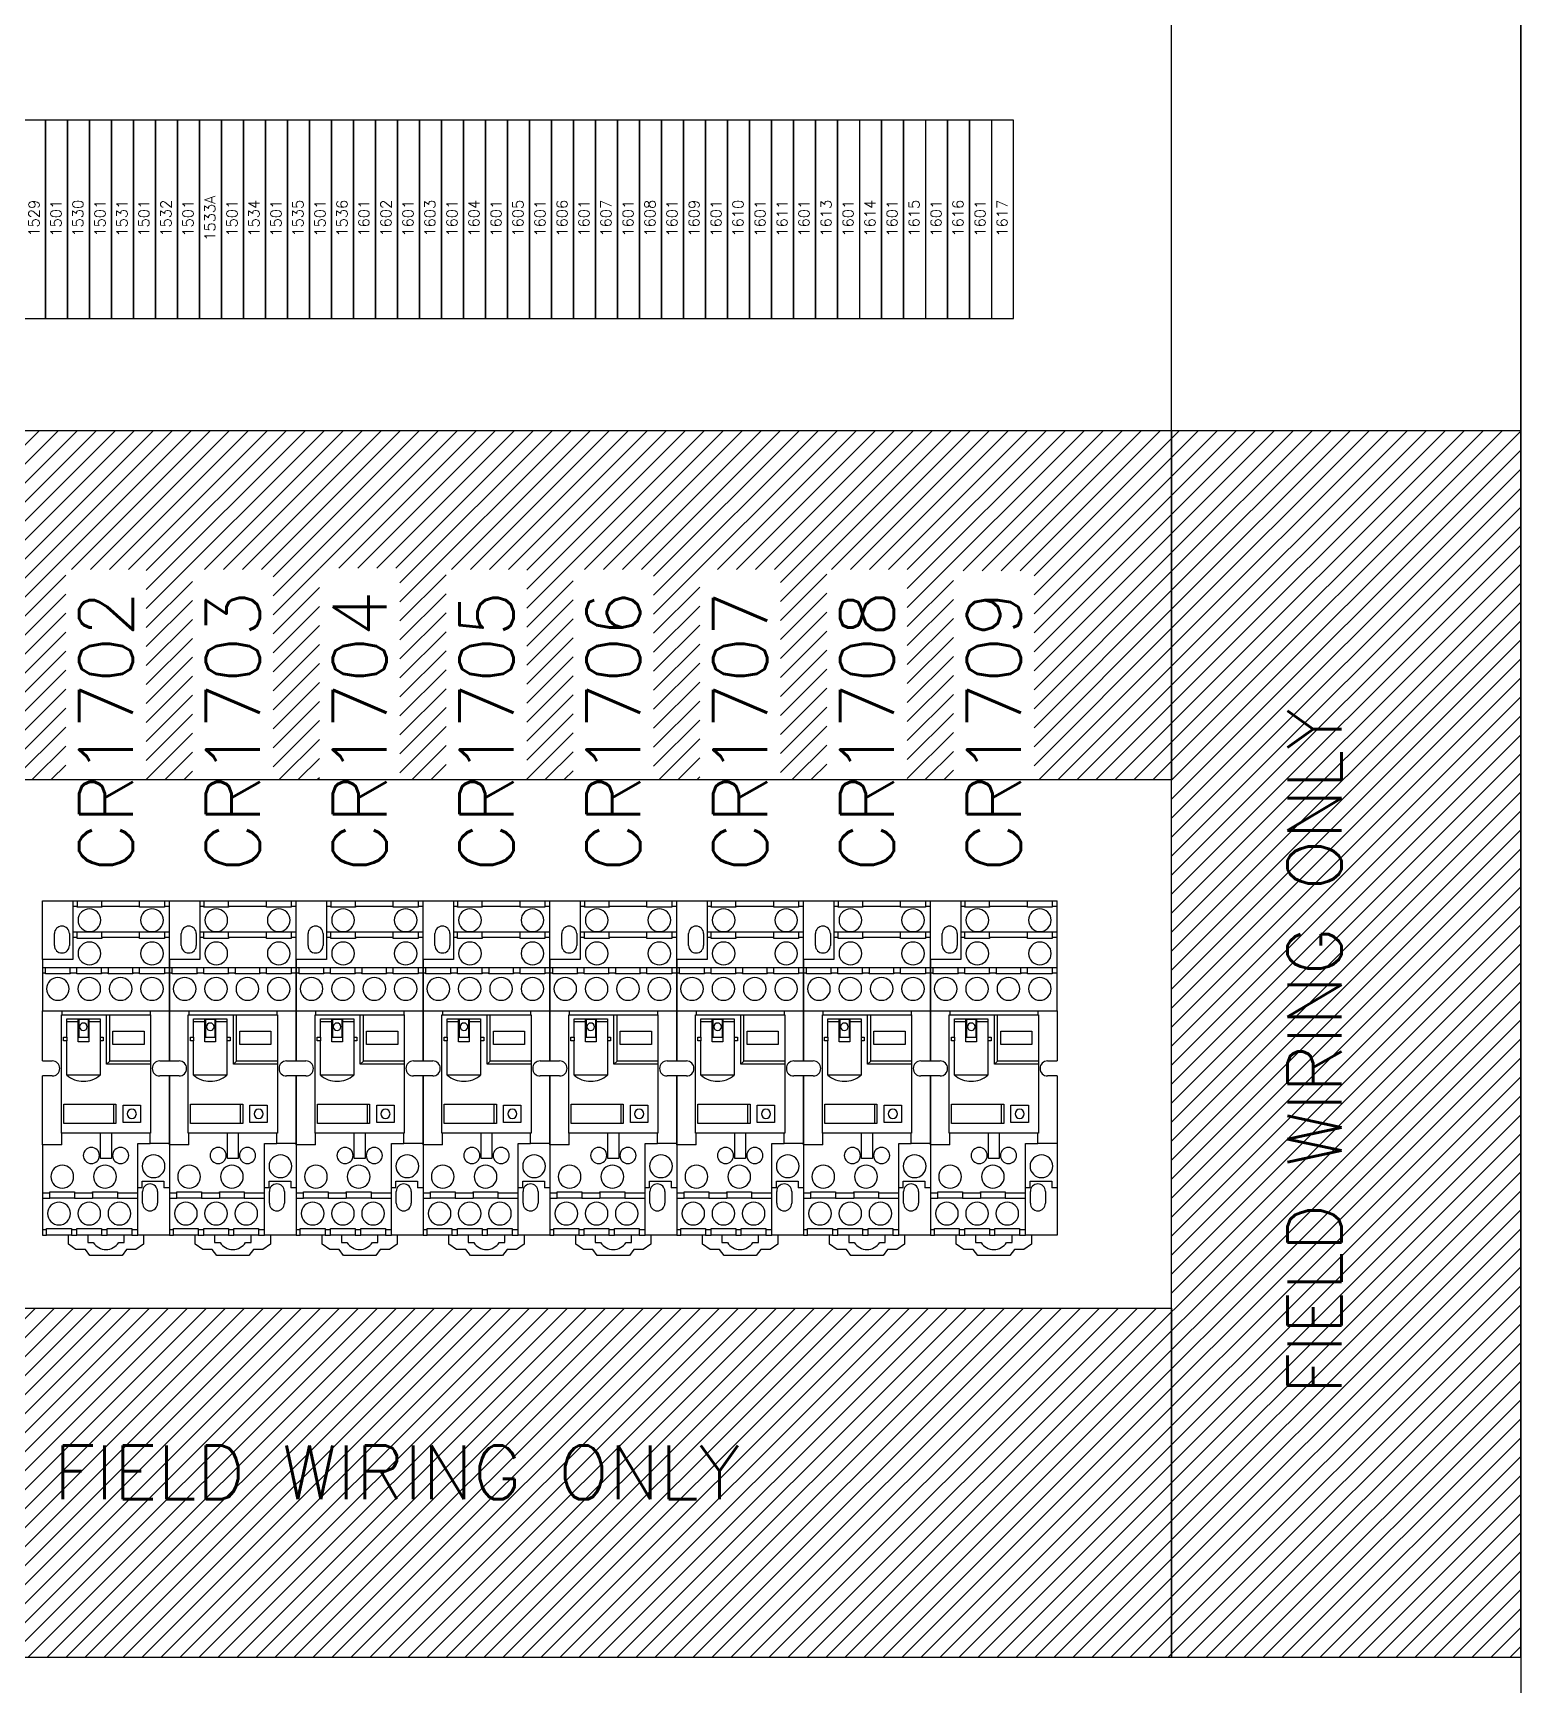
# Model space of a CAD drawing. Header units: inches. Extents: x -8 to 28.4, y -30 to 31.2.
# Drawn here: x 14.55 to 28.4, y -19.51 to -4.14 of the extents above; entities that cross this region are included whole.
import ezdxf
from ezdxf.enums import TextEntityAlignment as Align

# ---------------------------------------------------------------- set-up
doc = ezdxf.new("R2010")
doc.units = ezdxf.units.IN
doc.header["$MEASUREMENT"] = 0
doc.set_wipeout_variables(frame=1)
for name, color, linetype in [('PSYMS', 7, 'Continuous'), ('PTAG', 150, 'Continuous'), ('PWIRE', 84, 'Continuous')]:
    doc.layers.add(name, color=color, linetype=linetype)
doc.styles.get("Standard").update_dxf_attribs({"font": 'romans.shx'})
doc.styles.add('WD', font='romans.shx')

# ---------------------------------------------------------------- blocks, each defined once
blk = doc.blocks.new('SCE-60P36')
blk.add_line((32.937, 57.155), (32.937, 4.217))
blk = doc.blocks.new('RXM2AB2B7_M114')
for p, q in [((-0.59, 1.56), (-0.308, 1.56)), ((-0.59, 1.015), (-0.59, 1.56)), ((-0.308, 1.56), (-0.269, 1.56)), ((-0.308, 1.56), (-0.308, 1.51)), ((-0.269, 1.56), (-0.039, 1.56)), ((-0.269, 1.56), (-0.269, 1.51)), ((-0.039, 1.56), (0.313, 1.56)), ((-0.039, 1.51), (-0.039, 1.56)), ((0.313, 1.56), (0.543, 1.56)), ((0.313, 1.51), (0.313, 1.56)), ((0.543, 1.56), (0.543, 1.51)), ((0.543, 1.56), (0.59, 1.56)), ((0.59, 1.51), (0.59, 1.56)), ((-0.308, 1.51), (-0.269, 1.51)), ((-0.308, 1.51), (-0.308, 1.271)), ((-0.269, 1.5), (-0.269, 1.51)), ((-0.039, 1.5), (-0.269, 1.5)), ((-0.039, 1.51), (0.313, 1.51)), ((-0.039, 1.51), (-0.039, 1.5)), ((0.313, 1.5), (0.313, 1.51)), ((0.543, 1.5), (0.313, 1.5)), ((0.543, 1.51), (0.543, 1.5)), ((0.543, 1.51), (0.59, 1.51)), ((0.59, 1.271), (0.59, 1.51)), ((-0.48, 1.145), (-0.48, 1.255)), ((-0.34, 1.255), (-0.34, 1.145)), ((-0.308, 1.271), (-0.308, 1.221)), ((-0.308, 1.271), (-0.269, 1.271)), ((-0.269, 1.271), (-0.039, 1.271)), ((-0.269, 1.221), (-0.269, 1.271)), ((-0.039, 1.271), (0.313, 1.271)), ((-0.039, 1.221), (-0.039, 1.271)), ((0.313, 1.271), (0.543, 1.271)), ((0.313, 1.221), (0.313, 1.271)), ((0.543, 1.271), (0.543, 1.221)), ((0.543, 1.271), (0.59, 1.271)), ((0.59, 1.221), (0.59, 1.271)), ((-0.308, 1.221), (-0.308, 1.015)), ((-0.308, 1.221), (-0.269, 1.221)), ((-0.269, 1.211), (-0.269, 1.221)), ((-0.039, 1.211), (-0.269, 1.211)), ((-0.039, 1.221), (0.313, 1.221)), ((-0.039, 1.221), (-0.039, 1.211)), ((0.313, 1.211), (0.313, 1.221)), ((0.543, 1.211), (0.313, 1.211)), ((0.543, 1.221), (0.543, 1.211)), ((0.543, 1.221), (0.59, 1.221)), ((0.59, 0.941), (0.59, 1.221)), ((-0.308, 1.015), (-0.59, 1.015)), ((-0.59, 1.015), (-0.59, 0.941)), ((-0.59, 0.941), (-0.563, 0.941)), ((-0.59, 0.941), (-0.59, 0.891)), ((-0.563, 0.941), (-0.333, 0.941)), ((-0.563, 0.891), (-0.563, 0.941)), ((-0.333, 0.941), (-0.271, 0.941)), ((-0.333, 0.891), (-0.333, 0.941)), ((-0.271, 0.941), (-0.041, 0.941)), ((-0.271, 0.891), (-0.271, 0.941)), ((-0.041, 0.891), (-0.041, 0.941)), ((-0.041, 0.941), (0.021, 0.941)), ((0.021, 0.941), (0.251, 0.941)), ((0.021, 0.941), (0.021, 0.891)), ((0.251, 0.891), (0.251, 0.941)), ((0.251, 0.941), (0.313, 0.941)), ((0.313, 0.941), (0.543, 0.941)), ((0.313, 0.891), (0.313, 0.941)), ((0.543, 0.941), (0.543, 0.891)), ((0.543, 0.941), (0.59, 0.941)), ((0.59, 0.891), (0.59, 0.941)), ((-0.59, 0.891), (-0.563, 0.891)), ((-0.59, 0.891), (-0.59, 0.538)), ((-0.563, 0.881), (-0.563, 0.891)), ((-0.333, 0.881), (-0.563, 0.881)), ((-0.333, 0.891), (-0.271, 0.891)), ((-0.333, 0.891), (-0.333, 0.881)), ((-0.271, 0.881), (-0.271, 0.891)), ((-0.041, 0.881), (-0.271, 0.881)), ((-0.041, 0.891), (-0.041, 0.881)), ((-0.041, 0.891), (0.021, 0.891)), ((0.021, 0.881), (0.021, 0.891)), ((0.251, 0.881), (0.021, 0.881)), ((0.251, 0.891), (0.251, 0.881)), ((0.251, 0.891), (0.313, 0.891)), ((0.313, 0.881), (0.313, 0.891)), ((0.543, 0.881), (0.313, 0.881)), ((0.543, 0.891), (0.543, 0.881)), ((0.543, 0.891), (0.59, 0.891)), ((0.59, 0.538), (0.59, 0.891)), ((-0.59, 0.538), (0.59, 0.538)), ((-0.59, 0.07), (-0.59, 0.538)), ((-0.415, -0.602), (-0.415, 0.498)), ((-0.415, 0.498), (0.006, 0.498)), ((-0.41, 0.538), (-0.41, 0.498)), ((-0.365, 0.461), (-0.055, 0.461)), ((-0.365, 0.292), (-0.365, 0.461)), ((-0.055, 0.461), (-0.055, 0.292)), ((0.006, 0.498), (0.035, 0.498)), ((0.006, 0.039), (0.006, 0.498)), ((0.035, 0.498), (0.415, 0.498)), ((0.035, 0.068), (0.035, 0.498)), ((0.41, 0.538), (0.41, 0.498)), ((0.415, 0.498), (0.415, 0.068)), ((0.59, 0.538), (0.59, 0.07)), ((-0.365, 0.438), (-0.26, 0.438)), ((-0.26, 0.458), (-0.253, 0.458)), ((-0.26, 0.438), (-0.26, 0.458)), ((-0.26, 0.248), (-0.26, 0.438)), ((-0.253, 0.458), (-0.166, 0.458)), ((-0.253, 0.458), (-0.253, 0.288)), ((-0.166, 0.458), (-0.166, 0.288)), ((-0.166, 0.458), (-0.16, 0.458)), ((-0.16, 0.458), (-0.16, 0.438)), ((-0.16, 0.438), (-0.16, 0.248)), ((-0.16, 0.438), (-0.055, 0.438)), ((0.065, 0.347), (0.355, 0.347)), ((0.065, 0.222), (0.065, 0.347)), ((0.355, 0.347), (0.355, 0.222)), ((-0.395, 0.292), (-0.365, 0.292)), ((-0.395, 0.258), (-0.395, 0.292)), ((-0.365, 0.258), (-0.395, 0.258)), ((-0.365, 0.292), (-0.365, 0.258)), ((-0.365, -0.062), (-0.365, 0.258)), ((-0.16, 0.248), (-0.26, 0.248)), ((-0.166, 0.288), (-0.253, 0.288)), ((-0.055, 0.292), (-0.055, 0.258)), ((-0.055, 0.292), (-0.025, 0.292)), ((-0.055, 0.258), (-0.055, -0.062)), ((-0.025, 0.258), (-0.055, 0.258)), ((-0.025, 0.292), (-0.025, 0.258)), ((0.355, 0.222), (0.065, 0.222)), ((-0.59, 0.07), (-0.5, 0.07)), ((0.035, 0.068), (0.006, 0.039)), ((0.415, 0.039), (0.006, 0.039)), ((0.415, 0.068), (0.035, 0.068)), ((0.415, 0.068), (0.415, 0.039)), ((0.415, 0.039), (0.415, -0.602)), ((0.5, 0.07), (0.59, 0.07)), ((-0.5, -0.07), (-0.59, -0.07)), ((-0.59, -0.712), (-0.59, -0.07)), ((-0.055, -0.062), (-0.364, -0.062)), ((0.59, -0.07), (0.5, -0.07)), ((0.59, -0.07), (0.59, -0.699)), ((-0.393, -0.332), (0.092, -0.332)), ((-0.393, -0.512), (-0.393, -0.332)), ((0.072, -0.512), (0.072, -0.332)), ((0.092, -0.332), (0.092, -0.512)), ((0.159, -0.503), (0.159, -0.341)), ((0.159, -0.341), (0.321, -0.341)), ((0.321, -0.341), (0.321, -0.503)), ((0.415, -0.602), (-0.415, -0.602)), ((-0.41, -0.712), (-0.41, -0.602)), ((0.092, -0.512), (-0.393, -0.512)), ((-0.05, -0.837), (-0.05, -0.602)), ((0.05, -0.602), (0.05, -0.837)), ((0.321, -0.503), (0.159, -0.503)), ((0.41, -0.699), (0.41, -0.602)), ((-0.41, -0.712), (-0.59, -0.712)), ((-0.59, -0.712), (-0.59, -1.157)), ((0.296, -1.157), (0.296, -0.699)), ((0.296, -0.699), (0.41, -0.699)), ((0.59, -0.699), (0.41, -0.699)), ((0.59, -0.699), (0.59, -1.11)), ((0.05, -0.837), (-0.05, -0.837)), ((0.337, -1.05), (0.539, -1.05)), ((0.337, -1.11), (0.337, -1.05)), ((0.539, -1.05), (0.539, -1.11)), ((-0.59, -1.157), (-0.522, -1.157)), ((-0.59, -1.157), (-0.59, -1.207)), ((-0.59, -1.207), (-0.522, -1.207)), ((-0.59, -1.207), (-0.59, -1.5)), ((-0.522, -1.147), (-0.292, -1.147)), ((-0.522, -1.157), (-0.522, -1.147)), ((-0.522, -1.207), (-0.522, -1.157)), ((-0.292, -1.207), (-0.522, -1.207)), ((-0.292, -1.147), (-0.292, -1.157)), ((-0.292, -1.157), (-0.292, -1.207)), ((-0.292, -1.157), (-0.124, -1.157)), ((-0.292, -1.207), (-0.124, -1.207)), ((-0.124, -1.147), (0.106, -1.147)), ((-0.124, -1.157), (-0.124, -1.147)), ((-0.124, -1.157), (-0.124, -1.207)), ((0.106, -1.207), (-0.124, -1.207)), ((0.106, -1.147), (0.106, -1.157)), ((0.106, -1.157), (0.106, -1.207)), ((0.106, -1.157), (0.296, -1.157)), ((0.106, -1.207), (0.296, -1.207)), ((0.337, -1.11), (0.296, -1.11)), ((0.296, -1.207), (0.296, -1.157)), ((0.296, -1.5), (0.296, -1.207)), ((0.34, -1.255), (0.34, -1.145)), ((0.48, -1.145), (0.48, -1.255)), ((0.59, -1.11), (0.539, -1.11)), ((0.59, -1.11), (0.59, -1.55)), ((-0.59, -1.5), (-0.552, -1.5)), ((-0.59, -1.5), (-0.59, -1.55)), ((-0.552, -1.49), (-0.322, -1.49)), ((-0.552, -1.5), (-0.552, -1.49)), ((-0.552, -1.55), (-0.552, -1.5)), ((-0.322, -1.49), (-0.322, -1.5)), ((-0.322, -1.5), (-0.271, -1.5)), ((-0.322, -1.5), (-0.322, -1.55)), ((-0.271, -1.49), (-0.041, -1.49)), ((-0.271, -1.5), (-0.271, -1.49)), ((-0.271, -1.55), (-0.271, -1.5)), ((-0.041, -1.49), (-0.041, -1.5)), ((-0.041, -1.5), (0.01, -1.5)), ((-0.041, -1.5), (-0.041, -1.55)), ((0.01, -1.49), (0.24, -1.49)), ((0.01, -1.5), (0.01, -1.49)), ((0.01, -1.55), (0.01, -1.5)), ((0.24, -1.49), (0.24, -1.5)), ((0.24, -1.5), (0.296, -1.5)), ((0.24, -1.5), (0.24, -1.55)), ((0.296, -1.55), (0.296, -1.5)), ((-0.59, -1.55), (-0.552, -1.55)), ((-0.322, -1.55), (-0.552, -1.55)), ((-0.35, -1.635), (-0.35, -1.55)), ((-0.279, -1.685), (-0.35, -1.635)), ((-0.322, -1.55), (-0.271, -1.55)), ((-0.191, -1.685), (-0.279, -1.685)), ((-0.041, -1.55), (-0.271, -1.55)), ((-0.15, -1.74), (-0.191, -1.685)), ((-0.17, -1.55), (-0.17, -1.62)), ((-0.17, -1.62), (-0.118, -1.62)), ((-0.041, -1.55), (0.01, -1.55)), ((0.24, -1.55), (0.01, -1.55)), ((0.118, -1.62), (0.17, -1.62)), ((0.191, -1.685), (0.15, -1.74)), ((0.17, -1.62), (0.17, -1.55)), ((0.279, -1.685), (0.191, -1.685)), ((0.24, -1.55), (0.296, -1.55)), ((0.35, -1.635), (0.279, -1.685)), ((0.59, -1.55), (0.296, -1.55)), ((0.35, -1.55), (0.35, -1.635)), ((0.15, -1.74), (-0.15, -1.74))]:
    blk.add_line(p, q)
for centre, radius, start, end in [((-0.154, 1.38), 0.106, 0, 180), ((0.428, 1.38), 0.106, 0, 180), ((-0.41, 1.255), 0.07, 0, 180), ((-0.154, 1.38), 0.106, 180, 0), ((0.428, 1.38), 0.106, 180, 0), ((-0.41, 1.145), 0.07, 180, 0), ((-0.154, 1.071), 0.106, 0, 180), ((0.428, 1.071), 0.106, 0, 180), ((-0.154, 1.071), 0.106, 180, 0), ((0.428, 1.071), 0.106, 180, 0), ((-0.448, 0.741), 0.106, 0, 180), ((-0.156, 0.741), 0.106, 0, 180), ((0.136, 0.741), 0.106, 0, 180), ((0.428, 0.741), 0.106, 0, 180), ((-0.448, 0.741), 0.106, 180, 0), ((-0.156, 0.741), 0.106, 180, 0), ((0.136, 0.741), 0.106, 180, 0), ((0.428, 0.741), 0.106, 180, 0), ((-0.21, 0.388), 0.035, 90, 270), ((-0.21, 0.388), 0.035, 270, 90), ((-0.5, 0), 0.07, 270, 90), ((0.5, 0), 0.07, 90, 270), ((-0.21, 0.121), 0.24, 229.7718, 270), ((-0.21, 0.121), 0.24, 270, 310.2282), ((0.24, -0.422), 0.0425, 90, 270), ((0.24, -0.422), 0.0425, 270, 90), ((-0.136, -0.81), 0.075, 0, 180), ((0.136, -0.81), 0.075, 0, 180), ((-0.407, -1.007), 0.106, 0, 180), ((-0.136, -0.81), 0.075, 180, 0), ((-0.009, -1.007), 0.106, 0, 180), ((0.136, -0.81), 0.075, 180, 0), ((0.443, -0.91), 0.106, 0, 180), ((0.443, -0.91), 0.106, 180, 0), ((-0.407, -1.007), 0.106, 180, 0), ((-0.009, -1.007), 0.106, 180, 0), ((0.41, -1.145), 0.07, 0, 180), ((-0.437, -1.35), 0.106, 0, 180), ((-0.437, -1.35), 0.106, 180, 0), ((-0.156, -1.35), 0.106, 0, 180), ((-0.156, -1.35), 0.106, 180, 0), ((0.125, -1.35), 0.106, 0, 180), ((0.125, -1.35), 0.106, 180, 0), ((0.41, -1.255), 0.07, 180, 0), ((0, -1.545), 0.14, 212.3924, 327.6077)]:
    blk.add_arc(centre, radius, start, end)
blk = doc.blocks.new('HDINA062')
for p, q in [((0, 1.625), (26.4375, 1.625)), ((26.4375, 1.625), (26.4375, -1.625)), ((0, -1.625), (26.4375, -1.625))]:
    blk.add_line(p, q)
blk = doc.blocks.new('VDIND218')
for p, q in [((-1.625, 0), (-1.625, 44.203)), ((1.625, 0), (1.625, 44.203)), ((-1.625, 0), (1.625, 0))]:
    blk.add_line(p, q)
blk = doc.blocks.new('UT2_5')
at = {"style": 'WD', "flags": 1}
for tag, height, p in [('INST', 0.125, (0, 0.384)), ('LOC', 0.125, (0, 0.207)), ('WDBLKNAM', 0.05, (0.022, -0.443)), ('CAT', 0.05, (0.022, -0.372)), ('ASSYCODE', 0.05, (0.022, -0.602)), ('FP', 0.05, (0.022, -0.515)), ('FPT', 0.05, (0.163, -0.515))]:
    blk.add_attdef(tag, text='', height=height, dxfattribs=at).set_placement(p, align=Align.CENTER)
blk.add_wipeout([(-0.923, 0), (0.923, 0), (0.923, -0.205), (-0.923, -0.205)])
blk.add_wipeout([(-0.923, 0), (0.923, 0), (0.923, -0.205), (-0.923, -0.205)])
blk.add_lwpolyline([(-0.923, -0.205), (0.923, -0.205), (0.923, 0), (-0.923, 0)], close=True)
for tag, height, p in [('P_TAGSTRIP', 0.125, (0, 0.031)), ('MFG', 0.05, (0.022, -0.3))]:
    blk.add_attdef(tag, text='', height=height, dxfattribs=at).set_placement(p, align=Align.CENTER)
at = {"style": 'WD', "width": 0.8}
blk.add_attdef('WIRENOL', text='', height=0.1, dxfattribs=at).set_placement((-0.959, -0.051), align=Align.MIDDLE_RIGHT)
at = {"style": 'WD', "flags": 1}
blk.add_attdef('TERMDESCL', text='', height=0.05, dxfattribs=at).set_placement((-0.957, -0.166), align=Align.MIDDLE_RIGHT)
at = {"style": 'WD'}
for tag in ['WIRENO', 'TERM']:
    blk.add_attdef(tag, text='', height=0.1, dxfattribs=at).set_placement((0.008, -0.097), align=Align.MIDDLE_CENTER)
at = {"style": 'WD', "flags": 1}
blk.add_attdef('TERMDESCR', text='', height=0.05, dxfattribs=at).set_placement((0.961, -0.166), align=Align.MIDDLE_LEFT)
at = {"style": 'WD', "width": 0.8}
blk.add_attdef('WIRENOR', text='', height=0.1, dxfattribs=at).set_placement((0.961, -0.051), align=Align.MIDDLE_LEFT)

msp = doc.modelspace()

# ---------------------------------------------------------------- hatches: boundary and pattern name
at = {"layer": 'PSYMS'}
h = msp.add_hatch(dxfattribs=at)
h.set_pattern_fill('ANSI31', color=256)
h.paths.add_polyline_path([(25.146, -7.837), (-1.292, -7.837), (-1.292, -11.087), (14.857, -11.087), (14.857, -9.131), (15.607, -9.131), (15.607, -11.087), (16.037, -11.087), (16.037, -9.131), (16.787, -9.131), (16.787, -11.087), (17.217, -11.087), (17.217, -9.119), (17.967, -9.119), (17.967, -11.087), (18.397, -11.087), (18.397, -9.131), (19.147, -9.131), (19.147, -11.087), (19.577, -11.087), (19.577, -9.131), (20.327, -9.131), (20.327, -11.087), (20.757, -11.087), (20.757, -9.131), (21.507, -9.131), (21.507, -11.087), (21.937, -11.087), (21.937, -9.131), (22.687, -9.131), (22.687, -11.087), (23.117, -11.087), (23.117, -9.143), (23.867, -9.143), (23.867, -11.087), (25.146, -11.087)])
h.paths.add_polyline_path([(28.271, -26.776), (28.269, -26.774), (28.267, -26.773), (28.265, -26.771), (28.263, -26.77), (28.261, -26.768), (28.259, -26.767), (28.256, -26.765), (28.252, -26.763), (28.249, -26.761), (28.247, -26.76), (28.245, -26.759), (28.219, -26.74), (28.31, -26.74), (28.396, -26.74), (28.396, -25.49), (5.749, -25.49), (5.749, -28.74), (26.396, -28.74), (26.396, -28.654), (26.396, -28.574), (26.407, -28.579), (26.428, -28.611), (26.429, -28.612), (26.43, -28.614), (26.431, -28.615), (28.021, -28.615, 0.414214), (28.271, -28.365)])
h.paths.add_polyline_path([(27.074, -27.278, -1), (26.793, -27.278, -1)], flags=16)
h.paths.add_polyline_path([(27.802, -27.897, -1), (27.302, -27.897, -1)], flags=16)
h.paths.add_polyline_path([(12.177, -27.897, -1), (11.677, -27.897, -1)], flags=16)
h.paths.add_polyline_path([(6.17, -9.963), (13.634, -9.963), (13.634, -9.213), (6.17, -9.213)], flags=24)
h.paths.add_polyline_path([(13.905, -27.573), (21.369, -27.573), (21.369, -26.823), (13.905, -26.823)], flags=24)
h = msp.add_hatch(dxfattribs=at)
h.set_pattern_fill('ANSI31', color=256)
h.paths.add_polyline_path([(28.396, -7.837), (25.146, -7.837), (25.146, -11.087), (25.146, -19.256), (28.396, -19.256)])
h.paths.add_polyline_path([(25.146, -16.006), (11.927, -16.006), (11.927, -19.256), (25.146, -19.256)])
h.paths.add_polyline_path([(26.85, -16.936), (26.85, -9.472), (26.1, -9.472), (26.1, -16.936)], flags=24)
h.paths.add_polyline_path([(14.621, -17.911), (22.085, -17.911), (22.085, -17.161), (14.621, -17.161)], flags=24)

# ---------------------------------------------------------------- linework, layer by layer
msp.add_line((25.146, -7.837), (28.396, -7.837), dxfattribs=at)

# ---------------------------------------------------------------- block references
for name, p in [('SCE-60P36', (-4.542, -30.957)), ('VDIND218', (26.771, -19.256)), ('HDINA062', (-1.292, -9.462)), ('HDINA062', (-1.292, -17.631))]:
    msp.add_blockref(name, p, dxfattribs=at)
ref = msp.add_blockref('RXM2AB2B7_M114', (17.592, -13.776), dxfattribs=at)
ref.add_attrib('P_TAG1', 'CR1704', dxfattribs={"layer": 'PTAG', "height": 0.5, "rotation": 90, "style": 'WD', "flags": 8}).set_placement((17.592, -10.637), align=Align.MIDDLE_CENTER)
ref = msp.add_blockref('RXM2AB2B7_M114', (15.232, -13.776), dxfattribs=at)
ref.add_attrib('P_TAG1', 'CR1702', dxfattribs={"layer": 'PTAG', "height": 0.5, "rotation": 90, "style": 'WD', "flags": 8}).set_placement((15.232, -10.637), align=Align.MIDDLE_CENTER)
ref = msp.add_blockref('RXM2AB2B7_M114', (16.412, -13.776), dxfattribs=at)
ref.add_attrib('P_TAG1', 'CR1703', dxfattribs={"layer": 'PTAG', "height": 0.5, "rotation": 90, "style": 'WD', "flags": 8}).set_placement((16.412, -10.637), align=Align.MIDDLE_CENTER)
ref = msp.add_blockref('RXM2AB2B7_M114', (18.772, -13.776), dxfattribs=at)
ref.add_attrib('P_TAG1', 'CR1705', dxfattribs={"layer": 'PTAG', "height": 0.5, "rotation": 90, "style": 'WD', "flags": 8}).set_placement((18.772, -10.637), align=Align.MIDDLE_CENTER)
ref = msp.add_blockref('RXM2AB2B7_M114', (19.952, -13.776), dxfattribs=at)
ref.add_attrib('P_TAG1', 'CR1706', dxfattribs={"layer": 'PTAG', "height": 0.5, "rotation": 90, "style": 'WD', "flags": 8}).set_placement((19.952, -10.637), align=Align.MIDDLE_CENTER)
ref = msp.add_blockref('RXM2AB2B7_M114', (21.132, -13.776), dxfattribs=at)
ref.add_attrib('P_TAG1', 'CR1707', dxfattribs={"layer": 'PTAG', "height": 0.5, "rotation": 90, "style": 'WD', "flags": 8}).set_placement((21.132, -10.637), align=Align.MIDDLE_CENTER)
ref = msp.add_blockref('RXM2AB2B7_M114', (22.312, -13.776), dxfattribs=at)
ref.add_attrib('P_TAG1', 'CR1708', dxfattribs={"layer": 'PTAG', "height": 0.5, "rotation": 90, "style": 'WD', "flags": 8}).set_placement((22.312, -10.637), align=Align.MIDDLE_CENTER)
ref = msp.add_blockref('RXM2AB2B7_M114', (23.492, -13.776), dxfattribs=at)
ref.add_attrib('P_TAG1', 'CR1709', dxfattribs={"layer": 'PTAG', "height": 0.5, "rotation": 90, "style": 'WD', "flags": 8}).set_placement((23.492, -10.637), align=Align.MIDDLE_CENTER)

# ---------------------------------------------------------------- texts
at = {"layer": 'PSYMS', "insert": (26.225, -16.811), "char_height": 0.5, "attachment_point": 1, "rotation": 90}
msp.add_mtext_dynamic_manual_height_columns('FIELD WIRING ONLY', width=9.92959, gutter_width=2.5, heights=[0], dxfattribs=at)
at = {"layer": 'PSYMS', "insert": (14.746, -17.286), "char_height": 0.5, "attachment_point": 1}
msp.add_mtext_dynamic_manual_height_columns('FIELD WIRING ONLY', width=9.92959, gutter_width=2.5, heights=[0], dxfattribs=at)

# ---------------------------------------------------------------- next in the draw order: block references
at = {"layer": 'PSYMS'}
ref = msp.add_blockref('UT2_5', (14.465, -5.871), dxfattribs=dict(at, rotation=90))
ref.add_attrib('WIRENO', '1529', dxfattribs={"layer": 'PWIRE', "height": 0.1, "rotation": 90, "style": 'WD'}).set_placement((14.562, -5.862), align=Align.MIDDLE_CENTER)

# ---------------------------------------------------------------- next in the draw order: block references
ref = msp.add_blockref('UT2_5', (14.669, -5.871), dxfattribs=dict(at, rotation=90))
ref.add_attrib('WIRENO', '1501', dxfattribs={"layer": 'PWIRE', "height": 0.1, "rotation": 90, "style": 'WD'}).set_placement((14.767, -5.862), align=Align.MIDDLE_CENTER)

# ---------------------------------------------------------------- next in the draw order: block references
ref = msp.add_blockref('UT2_5', (14.874, -5.871), dxfattribs=dict(at, rotation=90))
ref.add_attrib('WIRENO', '1530', dxfattribs={"layer": 'PWIRE', "height": 0.1, "rotation": 90, "style": 'WD'}).set_placement((14.971, -5.862), align=Align.MIDDLE_CENTER)

# ---------------------------------------------------------------- next in the draw order: block references
ref = msp.add_blockref('UT2_5', (15.079, -5.871), dxfattribs=dict(at, rotation=90))
ref.add_attrib('WIRENO', '1501', dxfattribs={"layer": 'PWIRE', "height": 0.1, "rotation": 90, "style": 'WD'}).set_placement((15.176, -5.862), align=Align.MIDDLE_CENTER)

# ---------------------------------------------------------------- next in the draw order: block references
ref = msp.add_blockref('UT2_5', (15.283, -5.871), dxfattribs=dict(at, rotation=90))
ref.add_attrib('WIRENO', '1531', dxfattribs={"layer": 'PWIRE', "height": 0.1, "rotation": 90, "style": 'WD'}).set_placement((15.381, -5.862), align=Align.MIDDLE_CENTER)

# ---------------------------------------------------------------- next in the draw order: block references
ref = msp.add_blockref('UT2_5', (15.488, -5.871), dxfattribs=dict(at, rotation=90))
ref.add_attrib('WIRENO', '1501', dxfattribs={"layer": 'PWIRE', "height": 0.1, "rotation": 90, "style": 'WD'}).set_placement((15.585, -5.862), align=Align.MIDDLE_CENTER)

# ---------------------------------------------------------------- next in the draw order: block references
ref = msp.add_blockref('UT2_5', (15.693, -5.871), dxfattribs=dict(at, rotation=90))
ref.add_attrib('WIRENO', '1532', dxfattribs={"layer": 'PWIRE', "height": 0.1, "rotation": 90, "style": 'WD'}).set_placement((15.79, -5.862), align=Align.MIDDLE_CENTER)

# ---------------------------------------------------------------- next in the draw order: block references
ref = msp.add_blockref('UT2_5', (15.898, -5.871), dxfattribs=dict(at, rotation=90))
ref.add_attrib('WIRENO', '1501', dxfattribs={"layer": 'PWIRE', "height": 0.1, "rotation": 90, "style": 'WD'}).set_placement((15.995, -5.862), align=Align.MIDDLE_CENTER)

# ---------------------------------------------------------------- next in the draw order: block references
ref = msp.add_blockref('UT2_5', (16.102, -5.871), dxfattribs=dict(at, rotation=90))
ref.add_attrib('WIRENO', '1533A', dxfattribs={"layer": 'PWIRE', "height": 0.1, "rotation": 90, "style": 'WD'}).set_placement((16.199, -5.862), align=Align.MIDDLE_CENTER)

# ---------------------------------------------------------------- next in the draw order: block references
ref = msp.add_blockref('UT2_5', (16.307, -5.871), dxfattribs=dict(at, rotation=90))
ref.add_attrib('WIRENO', '1501', dxfattribs={"layer": 'PWIRE', "height": 0.1, "rotation": 90, "style": 'WD'}).set_placement((16.404, -5.862), align=Align.MIDDLE_CENTER)

# ---------------------------------------------------------------- next in the draw order: block references
ref = msp.add_blockref('UT2_5', (16.512, -5.871), dxfattribs=dict(at, rotation=90))
ref.add_attrib('WIRENO', '1534', dxfattribs={"layer": 'PWIRE', "height": 0.1, "rotation": 90, "style": 'WD'}).set_placement((16.609, -5.862), align=Align.MIDDLE_CENTER)

# ---------------------------------------------------------------- next in the draw order: block references
ref = msp.add_blockref('UT2_5', (16.716, -5.871), dxfattribs=dict(at, rotation=90))
ref.add_attrib('WIRENO', '1501', dxfattribs={"layer": 'PWIRE', "height": 0.1, "rotation": 90, "style": 'WD'}).set_placement((16.814, -5.862), align=Align.MIDDLE_CENTER)

# ---------------------------------------------------------------- next in the draw order: block references
ref = msp.add_blockref('UT2_5', (16.921, -5.871), dxfattribs=dict(at, rotation=90))
ref.add_attrib('WIRENO', '1535', dxfattribs={"layer": 'PWIRE', "height": 0.1, "rotation": 90, "style": 'WD'}).set_placement((17.018, -5.862), align=Align.MIDDLE_CENTER)

# ---------------------------------------------------------------- next in the draw order: block references
ref = msp.add_blockref('UT2_5', (17.126, -5.871), dxfattribs=dict(at, rotation=90))
ref.add_attrib('WIRENO', '1501', dxfattribs={"layer": 'PWIRE', "height": 0.1, "rotation": 90, "style": 'WD'}).set_placement((17.223, -5.862), align=Align.MIDDLE_CENTER)

# ---------------------------------------------------------------- next in the draw order: block references
ref = msp.add_blockref('UT2_5', (17.33, -5.871), dxfattribs=dict(at, rotation=90))
ref.add_attrib('WIRENO', '1536', dxfattribs={"layer": 'PWIRE', "height": 0.1, "rotation": 90, "style": 'WD'}).set_placement((17.428, -5.862), align=Align.MIDDLE_CENTER)

# ---------------------------------------------------------------- next in the draw order: block references
ref = msp.add_blockref('UT2_5', (17.535, -5.871), dxfattribs=dict(at, rotation=90))
ref.add_attrib('WIRENO', '1601', dxfattribs={"layer": 'PWIRE', "height": 0.1, "rotation": 90, "style": 'WD'}).set_placement((17.632, -5.862), align=Align.MIDDLE_CENTER)

# ---------------------------------------------------------------- next in the draw order: block references
ref = msp.add_blockref('UT2_5', (17.74, -5.871), dxfattribs=dict(at, rotation=90))
ref.add_attrib('WIRENO', '1602', dxfattribs={"layer": 'PWIRE', "height": 0.1, "rotation": 90, "style": 'WD'}).set_placement((17.837, -5.862), align=Align.MIDDLE_CENTER)

# ---------------------------------------------------------------- next in the draw order: block references
ref = msp.add_blockref('UT2_5', (17.945, -5.871), dxfattribs=dict(at, rotation=90))
ref.add_attrib('WIRENO', '1601', dxfattribs={"layer": 'PWIRE', "height": 0.1, "rotation": 90, "style": 'WD'}).set_placement((18.042, -5.862), align=Align.MIDDLE_CENTER)

# ---------------------------------------------------------------- next in the draw order: block references
ref = msp.add_blockref('UT2_5', (18.149, -5.871), dxfattribs=dict(at, rotation=90))
ref.add_attrib('WIRENO', '1603', dxfattribs={"layer": 'PWIRE', "height": 0.1, "rotation": 90, "style": 'WD'}).set_placement((18.246, -5.862), align=Align.MIDDLE_CENTER)

# ---------------------------------------------------------------- next in the draw order: block references
ref = msp.add_blockref('UT2_5', (18.354, -5.871), dxfattribs=dict(at, rotation=90))
ref.add_attrib('WIRENO', '1601', dxfattribs={"layer": 'PWIRE', "height": 0.1, "rotation": 90, "style": 'WD'}).set_placement((18.451, -5.862), align=Align.MIDDLE_CENTER)

# ---------------------------------------------------------------- next in the draw order: block references
ref = msp.add_blockref('UT2_5', (18.559, -5.871), dxfattribs=dict(at, rotation=90))
ref.add_attrib('WIRENO', '1604', dxfattribs={"layer": 'PWIRE', "height": 0.1, "rotation": 90, "style": 'WD'}).set_placement((18.656, -5.862), align=Align.MIDDLE_CENTER)

# ---------------------------------------------------------------- next in the draw order: block references
ref = msp.add_blockref('UT2_5', (18.763, -5.871), dxfattribs=dict(at, rotation=90))
ref.add_attrib('WIRENO', '1601', dxfattribs={"layer": 'PWIRE', "height": 0.1, "rotation": 90, "style": 'WD'}).set_placement((18.861, -5.862), align=Align.MIDDLE_CENTER)

# ---------------------------------------------------------------- next in the draw order: block references
ref = msp.add_blockref('UT2_5', (18.968, -5.871), dxfattribs=dict(at, rotation=90))
ref.add_attrib('WIRENO', '1605', dxfattribs={"layer": 'PWIRE', "height": 0.1, "rotation": 90, "style": 'WD'}).set_placement((19.065, -5.862), align=Align.MIDDLE_CENTER)

# ---------------------------------------------------------------- next in the draw order: block references
ref = msp.add_blockref('UT2_5', (19.173, -5.871), dxfattribs=dict(at, rotation=90))
ref.add_attrib('WIRENO', '1601', dxfattribs={"layer": 'PWIRE', "height": 0.1, "rotation": 90, "style": 'WD'}).set_placement((19.27, -5.862), align=Align.MIDDLE_CENTER)

# ---------------------------------------------------------------- next in the draw order: block references
ref = msp.add_blockref('UT2_5', (19.377, -5.871), dxfattribs=dict(at, rotation=90))
ref.add_attrib('WIRENO', '1606', dxfattribs={"layer": 'PWIRE', "height": 0.1, "rotation": 90, "style": 'WD'}).set_placement((19.475, -5.862), align=Align.MIDDLE_CENTER)

# ---------------------------------------------------------------- next in the draw order: block references
ref = msp.add_blockref('UT2_5', (19.582, -5.871), dxfattribs=dict(at, rotation=90))
ref.add_attrib('WIRENO', '1601', dxfattribs={"layer": 'PWIRE', "height": 0.1, "rotation": 90, "style": 'WD'}).set_placement((19.679, -5.862), align=Align.MIDDLE_CENTER)

# ---------------------------------------------------------------- next in the draw order: block references
ref = msp.add_blockref('UT2_5', (19.787, -5.871), dxfattribs=dict(at, rotation=90))
ref.add_attrib('WIRENO', '1607', dxfattribs={"layer": 'PWIRE', "height": 0.1, "rotation": 90, "style": 'WD'}).set_placement((19.884, -5.862), align=Align.MIDDLE_CENTER)

# ---------------------------------------------------------------- next in the draw order: block references
ref = msp.add_blockref('UT2_5', (19.992, -5.871), dxfattribs=dict(at, rotation=90))
ref.add_attrib('WIRENO', '1601', dxfattribs={"layer": 'PWIRE', "height": 0.1, "rotation": 90, "style": 'WD'}).set_placement((20.089, -5.862), align=Align.MIDDLE_CENTER)

# ---------------------------------------------------------------- next in the draw order: block references
ref = msp.add_blockref('UT2_5', (20.196, -5.871), dxfattribs=dict(at, rotation=90))
ref.add_attrib('WIRENO', '1608', dxfattribs={"layer": 'PWIRE', "height": 0.1, "rotation": 90, "style": 'WD'}).set_placement((20.293, -5.862), align=Align.MIDDLE_CENTER)

# ---------------------------------------------------------------- next in the draw order: block references
ref = msp.add_blockref('UT2_5', (20.401, -5.871), dxfattribs=dict(at, rotation=90))
ref.add_attrib('WIRENO', '1601', dxfattribs={"layer": 'PWIRE', "height": 0.1, "rotation": 90, "style": 'WD'}).set_placement((20.498, -5.862), align=Align.MIDDLE_CENTER)

# ---------------------------------------------------------------- next in the draw order: block references
ref = msp.add_blockref('UT2_5', (20.606, -5.871), dxfattribs=dict(at, rotation=90))
ref.add_attrib('WIRENO', '1609', dxfattribs={"layer": 'PWIRE', "height": 0.1, "rotation": 90, "style": 'WD'}).set_placement((20.703, -5.862), align=Align.MIDDLE_CENTER)

# ---------------------------------------------------------------- next in the draw order: block references
ref = msp.add_blockref('UT2_5', (20.81, -5.871), dxfattribs=dict(at, rotation=90))
ref.add_attrib('WIRENO', '1601', dxfattribs={"layer": 'PWIRE', "height": 0.1, "rotation": 90, "style": 'WD'}).set_placement((20.908, -5.862), align=Align.MIDDLE_CENTER)

# ---------------------------------------------------------------- next in the draw order: block references
ref = msp.add_blockref('UT2_5', (21.015, -5.871), dxfattribs=dict(at, rotation=90))
ref.add_attrib('WIRENO', '1610', dxfattribs={"layer": 'PWIRE', "height": 0.1, "rotation": 90, "style": 'WD'}).set_placement((21.112, -5.862), align=Align.MIDDLE_CENTER)

# ---------------------------------------------------------------- next in the draw order: block references
ref = msp.add_blockref('UT2_5', (21.22, -5.871), dxfattribs=dict(at, rotation=90))
ref.add_attrib('WIRENO', '1601', dxfattribs={"layer": 'PWIRE', "height": 0.1, "rotation": 90, "style": 'WD'}).set_placement((21.317, -5.862), align=Align.MIDDLE_CENTER)

# ---------------------------------------------------------------- next in the draw order: block references
ref = msp.add_blockref('UT2_5', (21.424, -5.871), dxfattribs=dict(at, rotation=90))
ref.add_attrib('WIRENO', '1611', dxfattribs={"layer": 'PWIRE', "height": 0.1, "rotation": 90, "style": 'WD'}).set_placement((21.522, -5.862), align=Align.MIDDLE_CENTER)

# ---------------------------------------------------------------- next in the draw order: block references
ref = msp.add_blockref('UT2_5', (21.629, -5.871), dxfattribs=dict(at, rotation=90))
ref.add_attrib('WIRENO', '1601', dxfattribs={"layer": 'PWIRE', "height": 0.1, "rotation": 90, "style": 'WD'}).set_placement((21.726, -5.862), align=Align.MIDDLE_CENTER)

# ---------------------------------------------------------------- next in the draw order: block references
ref = msp.add_blockref('UT2_5', (21.834, -5.871), dxfattribs=dict(at, rotation=90))
ref.add_attrib('WIRENO', '1613', dxfattribs={"layer": 'PWIRE', "height": 0.1, "rotation": 90, "style": 'WD'}).set_placement((21.931, -5.862), align=Align.MIDDLE_CENTER)

# ---------------------------------------------------------------- next in the draw order: block references
ref = msp.add_blockref('UT2_5', (22.039, -5.871), dxfattribs=dict(at, rotation=90))
ref.add_attrib('WIRENO', '1601', dxfattribs={"layer": 'PWIRE', "height": 0.1, "rotation": 90, "style": 'WD'}).set_placement((22.136, -5.862), align=Align.MIDDLE_CENTER)

# ---------------------------------------------------------------- next in the draw order: block references
ref = msp.add_blockref('UT2_5', (22.243, -5.871), dxfattribs=dict(at, rotation=90))
ref.add_attrib('WIRENO', '1614', dxfattribs={"layer": 'PWIRE', "height": 0.1, "rotation": 90, "style": 'WD'}).set_placement((22.34, -5.862), align=Align.MIDDLE_CENTER)

# ---------------------------------------------------------------- next in the draw order: block references
ref = msp.add_blockref('UT2_5', (22.448, -5.871), dxfattribs=dict(at, rotation=90))
ref.add_attrib('WIRENO', '1601', dxfattribs={"layer": 'PWIRE', "height": 0.1, "rotation": 90, "style": 'WD'}).set_placement((22.545, -5.862), align=Align.MIDDLE_CENTER)

# ---------------------------------------------------------------- next in the draw order: block references
ref = msp.add_blockref('UT2_5', (22.653, -5.871), dxfattribs=dict(at, rotation=90))
ref.add_attrib('WIRENO', '1615', dxfattribs={"layer": 'PWIRE', "height": 0.1, "rotation": 90, "style": 'WD'}).set_placement((22.75, -5.862), align=Align.MIDDLE_CENTER)

# ---------------------------------------------------------------- next in the draw order: block references
ref = msp.add_blockref('UT2_5', (22.857, -5.871), dxfattribs=dict(at, rotation=90))
ref.add_attrib('WIRENO', '1601', dxfattribs={"layer": 'PWIRE', "height": 0.1, "rotation": 90, "style": 'WD'}).set_placement((22.955, -5.862), align=Align.MIDDLE_CENTER)

# ---------------------------------------------------------------- next in the draw order: block references
ref = msp.add_blockref('UT2_5', (23.062, -5.871), dxfattribs=dict(at, rotation=90))
ref.add_attrib('WIRENO', '1616', dxfattribs={"layer": 'PWIRE', "height": 0.1, "rotation": 90, "style": 'WD'}).set_placement((23.159, -5.862), align=Align.MIDDLE_CENTER)

# ---------------------------------------------------------------- next in the draw order: block references
ref = msp.add_blockref('UT2_5', (23.267, -5.871), dxfattribs=dict(at, rotation=90))
ref.add_attrib('WIRENO', '1601', dxfattribs={"layer": 'PWIRE', "height": 0.1, "rotation": 90, "style": 'WD'}).set_placement((23.364, -5.862), align=Align.MIDDLE_CENTER)

# ---------------------------------------------------------------- next in the draw order: block references
ref = msp.add_blockref('UT2_5', (23.471, -5.871), dxfattribs=dict(at, rotation=90))
ref.add_attrib('WIRENO', '1617', dxfattribs={"layer": 'PWIRE', "height": 0.1, "rotation": 90, "style": 'WD'}).set_placement((23.569, -5.862), align=Align.MIDDLE_CENTER)

doc.saveas('drawing.dxf')
